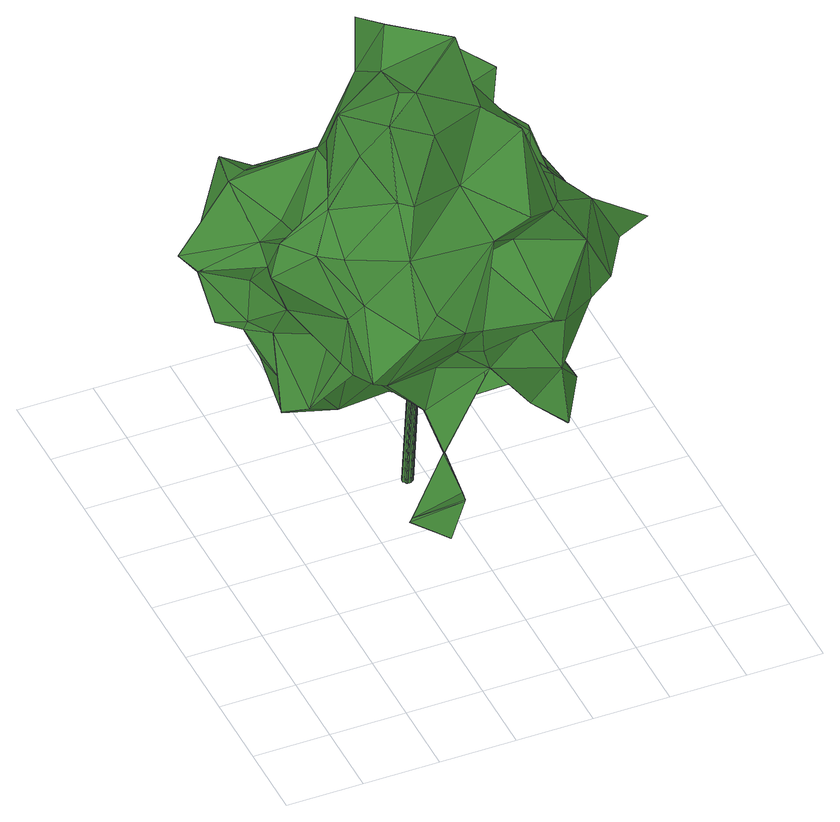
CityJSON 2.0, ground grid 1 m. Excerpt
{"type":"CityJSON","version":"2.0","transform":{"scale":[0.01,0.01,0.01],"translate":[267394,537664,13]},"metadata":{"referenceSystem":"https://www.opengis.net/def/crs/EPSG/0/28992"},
"CityObjects":{
"tree1":{"type":"SolitaryVegetationObject","attributes":{"gtid":493,"crown_width_m":4.97,"crown_median_z":16.66,"crown_r50_m":0.257,"crown_porosity":0.923,"trunk_H_m":3.51,"trunk_DBH_m":0.14,"trunk_radius_m":0.0702,"trunk_base_height_m":13.15,"original_gtid":"495"},"geometry":[{"type":"Solid","lod":"3","boundaries":[[[[0,1,2]],[[3,4,5]],[[6,7,8]],[[9,10,11]],[[12,13,14]],[[15,16,17]],[[18,19,20]],[[21,22,23]],[[24,25,26]],[[27,16,15]],[[28,29,30]],[[26,20,31]],[[32,33,34]],[[35,36,37]],[[38,30,39]],[[40,41,39]],[[42,43,44]],[[45,32,46]],[[47,48,49]],[[50,51,52]],[[35,24,26]],[[35,26,53]],[[38,54,28]],[[55,28,54]],[[56,2,57]],[[0,52,51]],[[5,58,34]],[[59,60,61]],[[62,63,28]],[[28,63,29]],[[0,2,56]],[[64,0,56]],[[65,66,67]],[[68,69,70]],[[64,52,0]],[[26,71,45]],[[72,45,71]],[[73,50,74]],[[50,52,74]],[[50,75,51]],[[76,77,78]],[[79,80,81]],[[79,81,82]],[[55,83,28]],[[14,13,84]],[[85,86,87]],[[88,89,46]],[[90,46,89]],[[90,91,46]],[[38,28,30]],[[92,93,17]],[[94,7,95]],[[96,97,13]],[[98,99,100]],[[101,51,75]],[[12,102,60]],[[103,104,105]],[[106,107,108]],[[109,83,25]],[[21,110,22]],[[6,110,21]],[[111,112,76]],[[83,109,113]],[[114,115,39]],[[59,61,100]],[[59,100,99]],[[59,96,60]],[[116,44,43]],[[5,117,58]],[[82,118,79]],[[85,87,10]],[[5,4,117]],[[70,118,82]],[[119,120,121]],[[119,121,24]],[[106,122,123]],[[26,31,53]],[[12,98,102]],[[57,124,125]],[[120,119,126]],[[21,127,106]],[[128,129,72]],[[101,75,130]],[[53,36,35]],[[17,107,92]],[[90,131,132]],[[133,132,134]],[[135,136,86]],[[57,108,124]],[[137,124,108]],[[130,138,47]],[[139,140,141]],[[102,98,100]],[[126,142,143]],[[42,142,126]],[[13,12,60]],[[61,60,102]],[[144,145,146]],[[8,147,148]],[[147,8,149]],[[102,100,61]],[[150,17,93]],[[36,53,31]],[[59,99,95]],[[1,123,122]],[[37,126,119]],[[37,119,35]],[[125,151,17]],[[130,50,152]],[[153,25,83]],[[153,83,55]],[[111,154,112]],[[155,153,55]],[[48,131,90]],[[156,157,158]],[[80,155,81]],[[76,87,77]],[[145,159,146]],[[160,161,15]],[[20,19,31]],[[156,160,67]],[[31,19,36]],[[67,160,162]],[[163,142,42]],[[164,165,166]],[[19,167,36]],[[60,96,13]],[[109,121,120]],[[168,69,169]],[[164,116,170]],[[95,96,59]],[[21,144,127]],[[158,171,156]],[[136,172,173]],[[174,175,176]],[[35,119,24]],[[126,177,43]],[[37,177,126]],[[66,156,67]],[[45,20,26]],[[46,91,45]],[[15,17,150]],[[178,54,179]],[[38,179,54]],[[120,180,63]],[[148,178,179]],[[163,40,142]],[[116,181,44]],[[182,183,158]],[[184,87,182]],[[166,165,181]],[[166,181,116]],[[25,24,109]],[[10,112,185]],[[70,69,118]],[[170,116,186]],[[187,33,188]],[[104,89,88]],[[92,107,144]],[[92,144,146]],[[189,147,149]],[[86,190,87]],[[136,190,86]],[[187,34,33]],[[161,74,15]],[[191,192,193]],[[194,195,196]],[[146,159,197]],[[164,197,165]],[[159,165,197]],[[82,81,178]],[[159,145,165]],[[41,179,39]],[[179,38,39]],[[40,39,115]],[[2,122,57]],[[106,57,122]],[[34,187,5]],[[134,135,85]],[[125,17,16]],[[72,25,153]],[[148,147,178]],[[168,169,101]],[[101,198,168]],[[106,123,189]],[[115,143,142]],[[115,142,40]],[[149,8,106]],[[149,106,189]],[[54,178,81]],[[64,56,27]],[[164,199,197]],[[93,197,199]],[[79,118,69]],[[126,43,42]],[[17,151,107]],[[108,107,151]],[[189,70,147]],[[70,82,147]],[[78,200,76]],[[111,76,200]],[[58,201,34]],[[136,182,190]],[[1,68,123]],[[66,77,156]],[[157,156,77]],[[66,78,77]],[[141,202,139]],[[98,94,99]],[[18,133,19]],[[104,201,203]],[[117,203,201]],[[188,153,155]],[[150,160,15]],[[91,18,45]],[[20,45,18]],[[128,33,32]],[[94,98,12]],[[96,95,97]],[[101,204,198]],[[5,187,205]],[[189,123,68]],[[70,189,68]],[[106,97,6]],[[153,33,128]],[[188,33,153]],[[117,201,58]],[[92,197,93]],[[146,197,92]],[[57,106,108]],[[144,107,127]],[[144,206,145]],[[27,15,192]],[[207,182,141]],[[40,145,206]],[[55,54,155]],[[115,114,208]],[[47,209,130]],[[101,130,209]],[[133,134,9]],[[9,134,10]],[[134,85,10]],[[156,171,160]],[[80,188,155]],[[128,72,153]],[[210,48,182]],[[210,131,48]],[[211,69,212]],[[160,171,161]],[[65,200,66]],[[65,111,200]],[[29,208,114]],[[19,133,9]],[[73,213,152]],[[183,171,158]],[[3,5,205]],[[99,94,95]],[[148,6,8]],[[106,214,97]],[[8,214,106]],[[152,213,183]],[[171,183,213]],[[27,192,64]],[[108,151,137]],[[143,180,126]],[[120,126,180]],[[150,199,195]],[[93,199,150]],[[164,166,116]],[[97,84,13]],[[164,196,195]],[[215,196,164]],[[64,192,52]],[[191,52,192]],[[182,152,183]],[[195,199,164]],[[90,89,48]],[[4,198,204]],[[51,101,169]],[[211,1,0]],[[80,79,205]],[[51,169,0]],[[211,0,169]],[[4,204,117]],[[46,216,104]],[[46,104,88]],[[184,182,157]],[[157,182,158]],[[211,169,69]],[[18,132,133]],[[79,198,3]],[[69,198,79]],[[69,168,198]],[[3,198,4]],[[152,139,130]],[[207,152,182]],[[139,152,207]],[[130,75,50]],[[176,175,10]],[[184,157,77]],[[11,217,9]],[[85,135,86]],[[125,124,151]],[[137,151,124]],[[39,30,29]],[[39,29,114]],[[37,36,177]],[[177,36,167]],[[109,120,63]],[[62,109,63]],[[167,19,9]],[[91,132,18]],[[90,132,91]],[[101,209,204]],[[209,47,49]],[[167,9,218]],[[9,217,218]],[[177,167,218]],[[43,177,218]],[[95,7,97]],[[216,34,201]],[[216,201,104]],[[6,97,7]],[[26,25,71]],[[7,84,214]],[[84,97,214]],[[150,162,160]],[[195,162,150]],[[54,81,155]],[[178,147,82]],[[94,12,14]],[[7,214,8]],[[6,148,110]],[[79,3,205]],[[188,205,187]],[[72,71,25]],[[109,24,121]],[[174,10,186]],[[174,186,11]],[[219,220,165]],[[15,74,193]],[[192,15,193]],[[52,193,74]],[[191,193,52]],[[32,34,216]],[[32,216,46]],[[73,152,50]],[[179,110,148]],[[117,204,105]],[[45,129,32]],[[188,80,205]],[[10,185,170]],[[76,221,87]],[[10,87,221]],[[10,221,76]],[[145,219,165]],[[48,89,49]],[[77,87,184]],[[40,219,145]],[[163,219,40]],[[106,6,21]],[[112,10,76]],[[131,172,135]],[[132,131,135]],[[132,135,134]],[[210,172,131]],[[106,127,107]],[[104,103,89]],[[49,89,103]],[[161,171,213]],[[165,220,181]],[[21,23,144]],[[144,23,206]],[[117,105,203]],[[103,105,204]],[[217,186,218]],[[11,175,174]],[[174,176,10]],[[170,186,10]],[[22,179,41]],[[65,196,215]],[[194,196,65]],[[206,22,40]],[[23,22,206]],[[41,40,22]],[[22,110,179]],[[43,186,116]],[[218,186,43]],[[161,213,73]],[[210,182,173]],[[210,173,172]],[[161,73,74]],[[69,68,212]],[[211,212,1]],[[1,212,68]],[[172,136,135]],[[125,16,57]],[[136,173,182]],[[66,200,78]],[[27,56,16]],[[57,16,56]],[[182,138,130]],[[47,138,48]],[[182,48,138]],[[215,154,111]],[[130,202,182]],[[139,202,130]],[[182,202,141]],[[222,154,215]],[[11,10,175]],[[67,194,65]],[[195,194,162]],[[162,194,67]],[[215,111,65]],[[11,186,217]],[[209,49,103]],[[103,204,209]],[[32,129,128]],[[72,129,45]],[[104,203,105]],[[220,44,181]],[[219,44,220]],[[163,44,219]],[[42,44,163]],[[207,140,139]],[[207,141,140]],[[83,113,62]],[[62,28,83]],[[109,62,113]],[[208,143,115]],[[1,122,2]],[[14,84,94]],[[94,84,7]],[[87,190,182]],[[185,215,164]],[[185,222,215]],[[185,164,170]],[[208,180,143]],[[29,180,208]],[[29,63,180]],[[185,154,222]],[[185,112,154]],[[223,224,225]],[[223,225,226]],[[226,225,227]],[[226,227,228]],[[225,224,229]],[[225,229,227]],[[227,229,230]],[[227,230,228]],[[229,224,231]],[[229,231,230]],[[230,231,232]],[[230,232,228]],[[231,224,233]],[[231,233,232]],[[232,233,234]],[[232,234,228]],[[233,224,235]],[[233,235,234]],[[234,235,236]],[[234,236,228]],[[235,224,237]],[[235,237,236]],[[236,237,238]],[[236,238,228]],[[237,224,239]],[[237,239,238]],[[238,239,240]],[[238,240,228]],[[239,224,241]],[[239,241,240]],[[240,241,242]],[[240,242,228]],[[241,224,243]],[[241,243,242]],[[242,243,244]],[[242,244,228]],[[243,224,245]],[[243,245,244]],[[244,245,246]],[[244,246,228]],[[245,224,247]],[[245,247,246]],[[246,247,248]],[[246,248,228]],[[247,224,249]],[[247,249,248]],[[248,249,250]],[[248,250,228]],[[249,224,251]],[[249,251,250]],[[250,251,252]],[[250,252,228]],[[251,224,253]],[[251,253,252]],[[252,253,254]],[[252,254,228]],[[253,224,255]],[[253,255,254]],[[254,255,256]],[[254,256,228]],[[255,224,257]],[[255,257,256]],[[256,257,258]],[[256,258,228]],[[257,224,259]],[[257,259,258]],[[258,259,260]],[[258,260,228]],[[259,224,261]],[[259,261,260]],[[260,261,262]],[[260,262,228]],[[261,224,263]],[[261,263,262]],[[262,263,264]],[[262,264,228]],[[263,224,265]],[[263,265,264]],[[264,265,266]],[[264,266,228]],[[265,224,267]],[[265,267,266]],[[266,267,268]],[[266,268,228]],[[267,224,269]],[[267,269,268]],[[268,269,270]],[[268,270,228]],[[269,224,271]],[[269,271,270]],[[270,271,272]],[[270,272,228]],[[271,224,223]],[[271,223,272]],[[272,223,226]],[[272,226,228]]]]}]}
},
"vertices":[
[449,258,436],[373,185,392],[397,203,371],[215,237,583],[256,272,653],[199,275,685],[218,217,280],[230,186,233],[219,215,281],[230,542,379],[334,557,378],[285,474,396],[219,97,230],[230,127,215],[220,98,231],[470,363,290],[415,280,261],[433,326,226],[207,501,447],[139,543,437],[111,505,468],[257,285,301],[167,326,274],[230,334,297],[8,468,398],[86,404,443],[84,491,471],[476,287,337],[95,342,382],[93,379,318],[138,311,353],[98,550,460],[167,389,586],[141,326,554],[169,360,648],[52,509,388],[124,551,432],[105,518,366],[134,273,339],[112,315,242],[170,360,187],[132,323,248],[182,475,273],[188,536,297],[228,465,309],[178,442,528],[238,466,611],[402,420,597],[379,469,580],[358,442,627],[445,349,470],[414,266,502],[475,304,457],[97,551,458],[136,256,419],[63,317,461],[453,255,346],[399,219,283],[229,316,696],[201,125,184],[219,116,195],[200,95,180],[89,439,355],[73,410,319],[488,275,352],[475,555,264],[532,511,304],[532,481,290],[282,187,405],[313,224,506],[255,177,418],[121,419,453],[113,351,484],[382,355,406],[479,336,362],[390,341,513],[440,570,367],[459,546,390],[499,590,345],[199,215,520],[135,263,507],[151,240,448],[193,169,434],[83,373,429],[229,127,217],[332,552,391],[339,554,461],[406,474,410],[253,500,664],[309,467,616],[310,511,556],[227,454,543],[325,343,243],[361,396,246],[159,117,208],[203,157,195],[214,145,196],[232,186,233],[154,113,207],[159,117,206],[155,113,206],[384,301,598],[200,94,181],[313,398,637],[260,429,705],[327,371,705],[306,220,314],[368,274,231],[369,244,219],[24,445,386],[201,259,313],[463,585,340],[380,610,326],[89,401,428],[77,319,246],[91,349,217],[298,523,284],[249,310,693],[220,182,454],[53,478,370],[37,425,318],[24,447,384],[361,232,352],[292,207,355],[406,214,199],[440,267,219],[119,496,291],[337,314,271],[142,327,553],[187,357,520],[387,400,531],[333,525,536],[285,500,493],[252,559,423],[284,568,430],[338,556,462],[388,565,495],[405,215,198],[383,459,550],[330,390,505],[288,407,453],[316,491,477],[135,433,230],[103,441,229],[286,292,211],[248,390,165],[284,395,158],[160,194,355],[161,223,337],[239,228,331],[466,401,256],[439,267,218],[393,414,426],[83,338,492],[381,609,325],[109,287,503],[492,465,366],[478,497,421],[475,486,421],[283,396,159],[513,433,298],[431,381,308],[502,439,279],[184,417,262],[382,516,239],[309,431,215],[331,498,274],[136,515,344],[351,201,548],[402,252,504],[332,561,296],[463,454,377],[388,567,496],[389,566,496],[312,490,285],[355,468,391],[372,460,329],[135,516,342],[136,179,377],[141,251,335],[70,415,303],[312,490,283],[391,504,504],[436,458,417],[443,490,411],[345,573,306],[298,523,286],[172,301,627],[137,317,543],[260,214,359],[381,537,504],[559,328,382],[520,323,366],[510,330,370],[476,485,314],[463,431,266],[445,468,301],[311,430,214],[291,275,561],[396,428,279],[498,591,344],[238,389,670],[355,450,540],[326,371,707],[338,322,632],[199,251,584],[255,360,238],[371,441,410],[93,364,260],[364,407,595],[381,537,506],[359,272,457],[314,270,446],[409,441,390],[231,185,234],[442,551,268],[238,390,668],[242,481,322],[188,538,322],[243,388,227],[283,404,276],[391,551,321],[385,580,321],[282,395,15],[275,395,15],[282,397,15],[295,383,366],[294,385,366],[288,383,366],[281,398,15],[294,387,366],[280,400,15],[293,388,366],[279,401,15],[291,389,366],[277,402,15],[290,390,366],[275,402,15],[288,390,366],[273,402,15],[286,390,366],[272,401,15],[284,389,366],[270,400,15],[283,389,366],[269,399,15],[282,387,366],[268,397,15],[281,385,366],[268,395,15],[281,384,366],[268,393,15],[281,382,366],[269,392,15],[281,380,366],[270,390,15],[283,379,366],[271,389,15],[284,377,366],[273,388,15],[286,377,366],[275,388,15],[287,376,366],[277,388,15],[289,376,366],[278,389,15],[291,377,366],[280,390,15],[292,378,366],[281,391,15],[293,380,366],[282,393,15],[294,381,366]
]}
